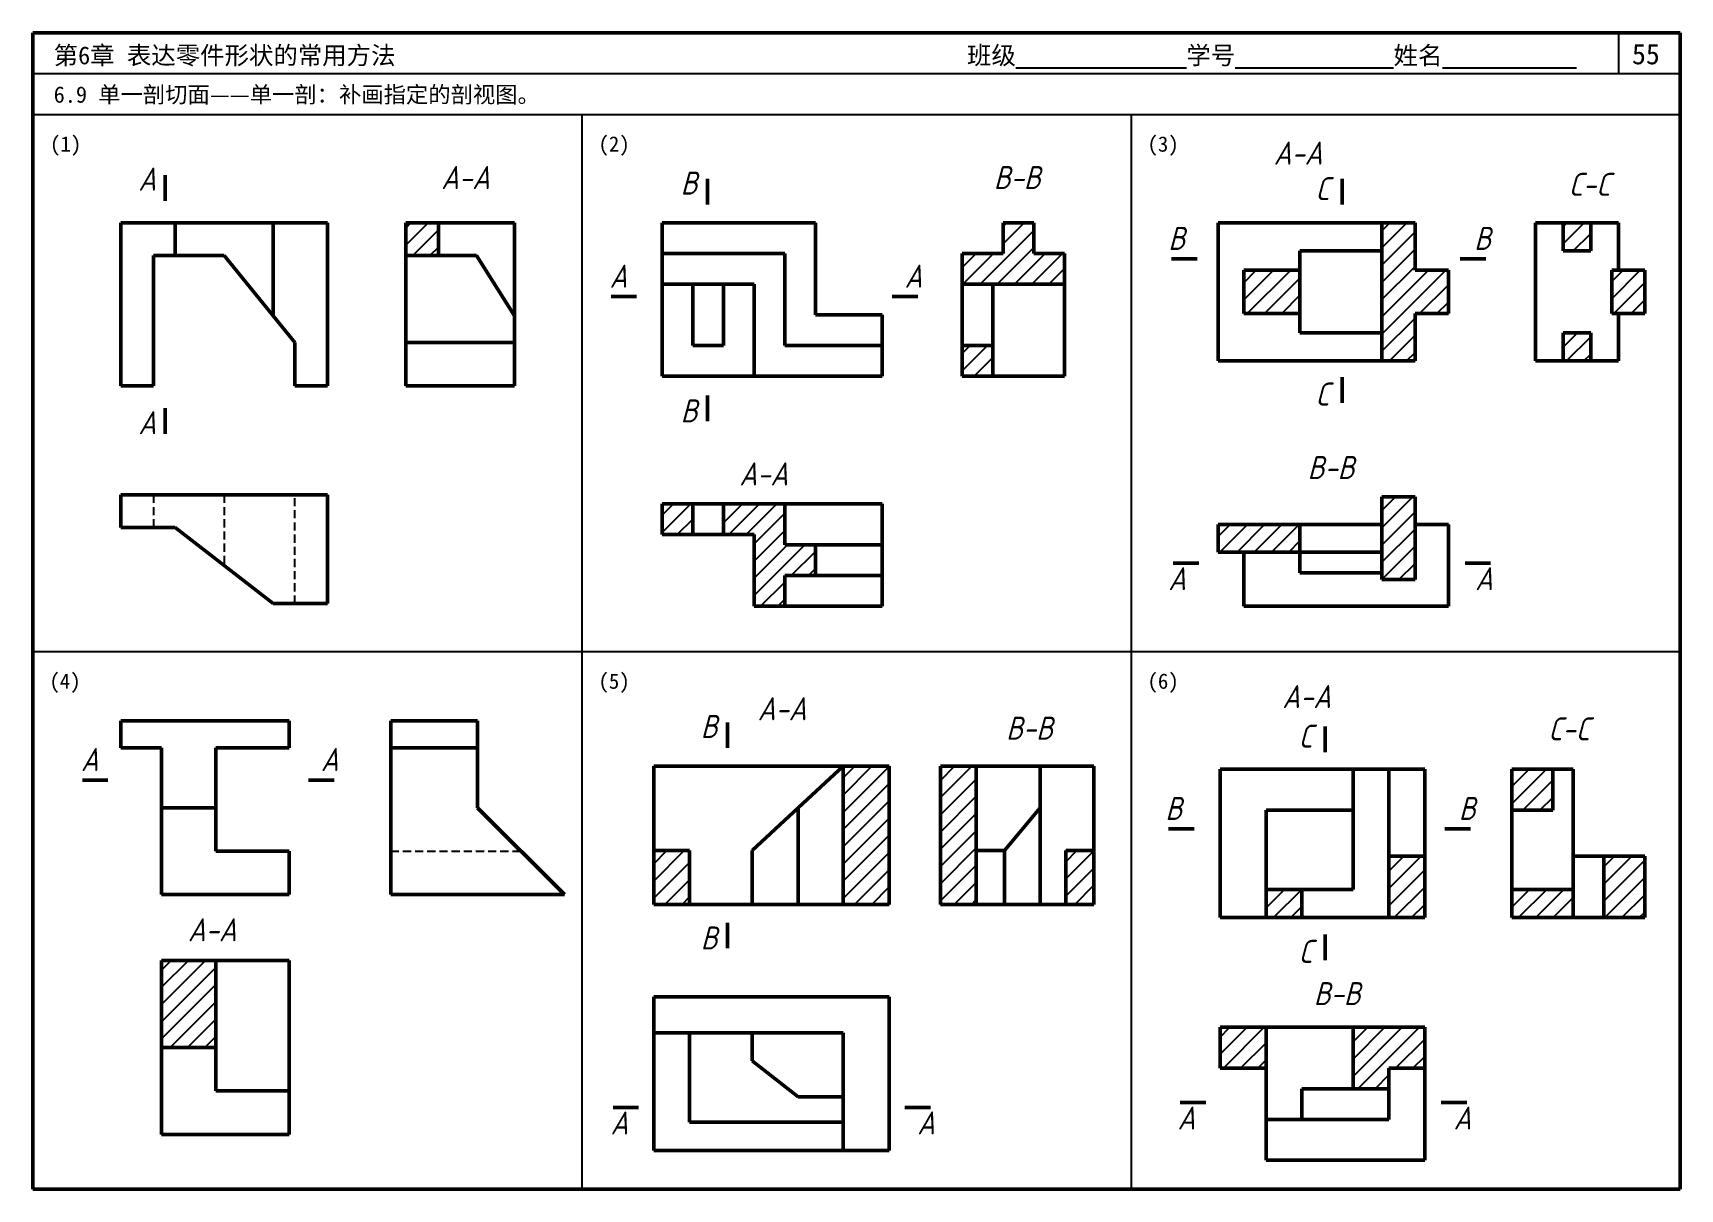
# Model space of a CAD drawing. Header units: millimetres. Extents: x 0 to 322, y 0 to 226.
import ezdxf

# ---------------------------------------------------------------- set-up
doc = ezdxf.new("R2010")
doc.units = ezdxf.units.MM
doc.header["$LTSCALE"] = 0.25
doc.linetypes.add('HIDDEN', pattern=[9.525, 6.35, -3.175])
for name, color, linetype in [('答案', 1, 'Continuous'), ('细实线层', 7, 'Continuous'), ('虚线层', 7, 'HIDDEN')]:
    doc.layers.add(name, color=color, linetype=linetype)
doc.layers.add('粗实线层', color=7, linetype='Continuous', lineweight=50)
doc.styles.get("Standard").update_dxf_attribs({"font": 'gbeitc.shx', "height": 4.5, "bigfont": 'gbcbig.shx'})
doc.styles.add('宋体', font='SimSun.ttf', dxfattribs={"height": 3.5})

msp = doc.modelspace()

# ---------------------------------------------------------------- hatches: boundary and pattern name
at = {"layer": '答案'}
h = msp.add_hatch(dxfattribs=at)
h.set_pattern_fill('ANSI31', color=256, scale=0.75, style=0)
h.set_pattern_definition([(45, (-3.9368, -10.1874), (-1.683798, 1.683798), [])])
h.paths.add_polyline_path([(79.26, 188.88), (72.88, 188.88), (72.88, 182.5), (79.26, 182.5)])
h = msp.add_hatch(dxfattribs=at)
h.set_pattern_fill('ANSI31', color=256, scale=0.75, style=0)
h.set_pattern_definition([(45, (0.4243, -14.5807), (-1.683798, 1.683798), [])])
h.paths.add_polyline_path([(201.68, 182.88), (195.68, 182.88), (195.68, 188.88), (189.68, 188.88), (189.68, 182.88), (181.68, 182.88), (181.68, 176.88), (201.68, 176.88)])
h.paths.add_polyline_path([(187.68, 164.88), (181.68, 164.88), (181.68, 158.88), (187.68, 158.88)])
h = msp.add_hatch(dxfattribs=at)
h.set_pattern_fill('ANSI31', color=256, scale=0.75, style=0)
h.set_pattern_definition([(45, (7.855, -15.5987), (-1.683798, 1.683798), [])])
h.paths.add_polyline_path([(304.54, 188.88), (299.14, 188.88), (299.14, 183.38), (304.54, 183.38)])
h.paths.add_polyline_path([(304.54, 167.38), (299.14, 167.38), (299.14, 161.88), (304.54, 161.88)])
h.paths.add_polyline_path([(315.14, 179.63), (308.64, 179.63), (308.64, 171.13), (315.14, 171.13)])
h = msp.add_hatch(dxfattribs=at)
h.set_pattern_fill('ANSI31', color=256, scale=0.75, style=0)
h.set_pattern_definition([(45, (0.7878, -22.643), (-1.683798, 1.683798), [])])
h.paths.add_polyline_path([(184.41, 82.65), (177.41, 82.65), (177.41, 55.65), (184.41, 55.65)])
h.paths.add_polyline_path([(207.41, 66.15), (201.91, 66.15), (201.91, 55.65), (207.41, 55.65)])
h = msp.add_hatch(dxfattribs=at)
h.set_pattern_fill('ANSI31', color=256, scale=0.75, style=0)
h.set_pattern_definition([(45, (5.149, -23.4394), (-1.683798, 1.683798), [])])
h.paths.add_polyline_path([(315.11, 65.06), (307.11, 65.06), (307.11, 53.06), (315.11, 53.06)])
h.paths.add_polyline_path([(301.11, 58.56), (289.11, 58.56), (289.11, 53.06), (301.11, 53.06)])
h.paths.add_polyline_path([(297.11, 82.06), (289.11, 82.06), (289.11, 74.06), (297.11, 74.06)])
h = msp.add_hatch(dxfattribs=at)
h.set_pattern_fill('ANSI31', color=256, scale=0.75, style=0)
h.set_pattern_definition([(45, (0.5797, -15.4405), (-1.6838, 1.6838), [])])
h.paths.add_polyline_path([(35.77, 44.67), (25.15, 44.67), (25.15, 27.67), (35.77, 27.67)])
at = {"layer": '细实线层'}
h = msp.add_hatch(dxfattribs=at)
h.set_pattern_fill('ANSI31', color=256, scale=0.75, style=0)
h.set_pattern_definition([(45, (-5.3333, 2.5), (-1.683798, 1.683798), [])])
h.paths.add_polyline_path([(247.7, 179.63), (236.7, 179.63), (236.7, 171.13), (247.7, 171.13)])
h.paths.add_polyline_path([(276.7, 179.63), (270.2, 179.63), (270.2, 188.88), (263.7, 188.88), (263.7, 161.88), (270.2, 161.88), (270.2, 171.13), (276.7, 171.13)])
h = msp.add_hatch(dxfattribs=at)
h.set_pattern_fill('ANSI31', color=256, scale=0.75, style=0)
h.set_pattern_definition([(45, (-5.3333, -5.0647), (-1.683798, 1.683798), [])])
h.paths.add_polyline_path([(247.7, 129.93), (231.7, 129.93), (231.7, 124.53), (247.7, 124.53)])
h.paths.add_polyline_path([(270.2, 135.33), (263.7, 135.33), (263.7, 119.13), (270.2, 119.13)])
h = msp.add_hatch(dxfattribs=at)
h.set_pattern_fill('ANSI31', color=256, scale=0.75, style=0)
h.set_pattern_definition([(45, (2.2972, -19.2946), (-1.683798, 1.683798), [])])
h.paths.add_polyline_path([(128.99, 133.93), (122.99, 133.93), (122.99, 127.93), (128.99, 127.93)])
h.paths.add_polyline_path([(146.99, 133.93), (134.99, 133.93), (134.99, 127.93), (140.99, 127.93), (140.99, 113.93), (146.99, 113.93), (146.99, 119.93), (152.99, 119.93), (152.99, 125.93), (146.99, 125.93)])
h = msp.add_hatch(dxfattribs=at)
h.set_pattern_fill('ANSI31', color=256, scale=0.75, style=0)
h.set_pattern_definition([(45, (-2.6667, -9.9556), (-1.683798, 1.683798), [])])
h.paths.add_polyline_path([(128.37, 66.15), (121.37, 66.15), (121.37, 55.65), (128.37, 55.65)])
h.paths.add_polyline_path([(167.37, 82.65), (158.37, 82.65), (158.37, 55.65), (167.37, 55.65)])
h = msp.add_hatch(dxfattribs=at)
h.set_pattern_fill('ANSI31', color=256, scale=0.75, style=0)
h.set_pattern_definition([(45, (0.2466, -10.752), (-1.683798, 1.683798), [])])
h.paths.add_polyline_path([(248.08, 58.56), (241.08, 58.56), (241.08, 53.06), (248.08, 53.06)])
h.paths.add_polyline_path([(272.08, 65.06), (265.08, 65.06), (265.08, 53.06), (272.08, 53.06)])
h = msp.add_hatch(dxfattribs=at)
h.set_pattern_fill('ANSI31', color=256, scale=0.75, style=0)
h.set_pattern_definition([(45, (0.2466, -13.5396), (-1.683798, 1.683798), [])])
h.paths.add_polyline_path([(241.08, 31.62), (232.08, 31.62), (232.08, 23.62), (241.08, 23.62)])
h.paths.add_polyline_path([(272.08, 31.62), (258.08, 31.62), (258.08, 19.62), (265.08, 19.62), (265.08, 23.62), (272.08, 23.62)])

# ---------------------------------------------------------------- linework, layer by layer
at = {"lineweight": 50}
for p, q in [((322, 226), (0, 226)), ((0, 226), (0, 0)), ((322, 0), (322, 226)), ((0, 0), (322, 0))]:
    msp.add_line(p, q, dxfattribs=at)
for p, q in [((310, 218), (310, 226)), ((322, 218), (0, 218)), ((322, 210), (0, 210)), ((107.33, 210), (107.33, 0)), ((214.67, 210), (214.67, 0)), ((322, 105), (0, 105))]:
    msp.add_line(p, q)
for p in [(107.33, 210), (214.67, 210)]:
    msp.add_point(p)
at = {"layer": '答案', "lineweight": 50}
for p, q in [((72.88, 157), (72.88, 188.88)), ((72.88, 188.88), (94.13, 188.88)), ((79.26, 182.5), (79.26, 188.88)), ((94.13, 157), (94.13, 188.88)), ((189.68, 188.88), (189.68, 182.88)), ((195.68, 188.88), (189.68, 188.88)), ((195.68, 182.88), (195.68, 188.88)), ((299.14, 188.88), (293.74, 188.88)), ((293.74, 161.88), (293.74, 188.88)), ((304.54, 188.88), (299.14, 188.88)), ((299.14, 188.88), (299.14, 183.38)), ((304.54, 183.38), (304.54, 188.88)), ((309.94, 188.88), (304.54, 188.88)), ((309.94, 179.63), (309.94, 188.88)), ((86.69, 182.5), (72.88, 182.5)), ((94.13, 170.73), (86.69, 182.5)), ((181.68, 182.88), (181.68, 176.88)), ((189.68, 182.88), (181.68, 182.88)), ((201.68, 182.88), (195.68, 182.88)), ((201.68, 176.88), (201.68, 182.88)), ((299.14, 183.38), (304.54, 183.38)), ((308.64, 179.63), (308.64, 171.13)), ((315.14, 179.63), (308.64, 179.63)), ((315.14, 171.13), (315.14, 179.63)), ((181.68, 164.88), (181.68, 176.88)), ((181.68, 176.88), (201.68, 176.88)), ((187.68, 176.88), (187.68, 164.88)), ((201.68, 158.88), (201.68, 176.88)), ((308.64, 171.13), (315.14, 171.13)), ((309.94, 161.88), (309.94, 171.13)), ((72.88, 165.5), (94.13, 165.5)), ((181.68, 164.88), (181.68, 158.88)), ((187.68, 164.88), (181.68, 164.88)), ((187.68, 158.88), (187.68, 164.88)), ((304.54, 167.38), (299.14, 167.38)), ((299.14, 167.38), (299.14, 161.88)), ((304.54, 161.88), (304.54, 167.38)), ((299.14, 161.88), (293.74, 161.88)), ((299.14, 161.88), (304.54, 161.88)), ((309.94, 161.88), (304.54, 161.88)), ((181.68, 158.88), (187.68, 158.88)), ((187.68, 158.88), (201.68, 158.88)), ((72.88, 157), (94.13, 157)), ((184.41, 82.65), (177.41, 82.65)), ((177.41, 82.65), (177.41, 55.65)), ((184.41, 55.65), (184.41, 82.65)), ((184.41, 82.65), (196.91, 82.65)), ((207.41, 82.65), (196.91, 82.65)), ((196.91, 82.65), (196.91, 74.51)), ((207.41, 66.15), (207.41, 82.65)), ((297.11, 82.06), (289.11, 82.06)), ((289.11, 82.06), (289.11, 74.06)), ((297.11, 74.06), (297.11, 82.06)), ((301.11, 82.06), (297.11, 82.06)), ((301.11, 58.56), (301.11, 82.06)), ((196.91, 74.51), (189.91, 66.15)), ((196.91, 55.65), (196.91, 74.51)), ((289.11, 74.06), (297.11, 74.06)), ((289.11, 58.56), (289.11, 74.06)), ((189.91, 66.15), (184.41, 66.15)), ((189.91, 55.65), (189.91, 66.15)), ((201.91, 66.15), (201.91, 55.65)), ((207.41, 66.15), (201.91, 66.15)), ((207.41, 55.65), (207.41, 66.15)), ((307.11, 65.06), (301.11, 65.06)), ((315.11, 65.06), (307.11, 65.06)), ((307.11, 65.06), (307.11, 53.06)), ((315.11, 53.06), (315.11, 65.06)), ((301.11, 58.56), (289.11, 58.56)), ((289.11, 58.56), (289.11, 53.06)), ((301.11, 53.06), (301.11, 58.56)), ((177.41, 55.65), (184.41, 55.65)), ((184.41, 55.65), (189.91, 55.65)), ((189.91, 55.65), (196.91, 55.65)), ((201.91, 55.65), (196.91, 55.65)), ((201.91, 55.65), (207.41, 55.65)), ((289.11, 53.06), (301.11, 53.06)), ((307.11, 53.06), (301.11, 53.06)), ((307.11, 53.06), (315.11, 53.06)), ((25.15, 44.67), (50.12, 44.67)), ((25.15, 44.67), (25.15, 10.67)), ((35.77, 44.67), (35.77, 19.17)), ((50.12, 44.67), (50.12, 10.67)), ((25.15, 27.67), (35.77, 27.67)), ((35.77, 19.17), (50.12, 19.17)), ((25.15, 10.67), (50.12, 10.67))]:
    msp.add_line(p, q, dxfattribs=at)
at = {"layer": '粗实线层'}
for p, q in [((25.84, 198.19), (25.84, 193.19)), ((131.85, 197.45), (131.85, 192.45)), ((255.92, 197.45), (255.92, 192.45)), ((57.56, 188.88), (17.18, 188.88)), ((17.18, 188.88), (17.18, 157)), ((27.81, 182.5), (27.81, 188.88)), ((46.93, 170.73), (46.93, 188.88)), ((57.56, 157), (57.56, 188.88)), ((122.99, 188.88), (122.99, 182.88)), ((152.99, 188.88), (122.99, 188.88)), ((152.99, 170.88), (152.99, 188.88)), ((263.7, 188.88), (231.7, 188.88)), ((231.7, 161.88), (231.7, 188.88)), ((263.7, 188.88), (263.7, 161.88)), ((270.2, 188.88), (263.7, 188.88)), ((270.2, 179.63), (270.2, 188.88)), ((37.37, 182.5), (23.56, 182.5)), ((23.56, 182.5), (23.56, 157)), ((51.18, 165.5), (37.37, 182.5)), ((146.99, 182.88), (122.99, 182.88)), ((122.99, 182.88), (122.99, 176.88)), ((146.99, 164.88), (146.99, 182.88)), ((222.58, 181.83), (227.58, 181.83)), ((247.7, 179.63), (247.7, 183.38)), ((247.7, 183.38), (263.7, 183.38)), ((284.02, 181.83), (279.02, 181.83)), ((247.7, 179.63), (236.7, 179.63)), ((236.7, 179.63), (236.7, 171.13)), ((247.7, 171.13), (247.7, 179.63)), ((276.7, 179.63), (270.2, 179.63)), ((276.7, 171.13), (276.7, 179.63)), ((113.02, 174.45), (118.02, 174.45)), ((140.99, 176.88), (122.99, 176.88)), ((122.99, 176.88), (122.99, 158.88)), ((128.99, 164.88), (128.99, 176.88)), ((134.99, 176.88), (134.99, 164.88)), ((140.99, 158.88), (140.99, 176.88)), ((167.98, 174.45), (172.98, 174.45)), ((152.99, 170.88), (165.99, 170.88)), ((165.99, 164.88), (165.99, 170.88)), ((236.7, 171.13), (247.7, 171.13)), ((247.7, 167.38), (247.7, 171.13)), ((270.2, 161.88), (270.2, 171.13)), ((270.2, 171.13), (276.7, 171.13)), ((51.18, 157), (51.18, 165.5)), ((134.99, 164.88), (128.99, 164.88)), ((146.99, 164.88), (165.99, 164.88)), ((165.99, 158.88), (165.99, 164.88)), ((263.7, 167.38), (247.7, 167.38)), ((263.7, 161.88), (231.7, 161.88)), ((263.7, 161.88), (270.2, 161.88)), ((122.99, 158.88), (140.99, 158.88)), ((140.99, 158.88), (165.99, 158.88)), ((255.92, 158.69), (255.92, 153.69)), ((17.18, 157), (23.56, 157)), ((51.18, 157), (57.56, 157)), ((131.85, 155.11), (131.85, 150.11)), ((25.84, 152.65), (25.84, 147.65)), ((57.56, 135.7), (17.18, 135.7)), ((17.18, 135.7), (17.18, 129.33)), ((57.56, 114.45), (57.56, 135.7)), ((270.2, 135.33), (263.7, 135.33)), ((263.7, 135.33), (263.7, 119.13)), ((270.2, 119.13), (270.2, 135.33)), ((122.99, 133.93), (122.99, 127.93)), ((128.99, 133.93), (122.99, 133.93)), ((128.99, 133.93), (134.99, 133.93)), ((128.99, 127.93), (128.99, 133.93)), ((134.99, 133.93), (134.99, 127.93)), ((146.99, 133.93), (134.99, 133.93)), ((146.99, 133.93), (165.99, 133.93)), ((146.99, 125.93), (146.99, 133.93)), ((165.99, 125.93), (165.99, 133.93)), ((27.81, 129.33), (17.18, 129.33)), ((27.81, 129.33), (46.93, 114.45)), ((247.7, 129.93), (231.7, 129.93)), ((231.7, 129.93), (231.7, 124.53)), ((247.7, 124.53), (247.7, 129.93)), ((247.7, 129.93), (263.7, 129.93)), ((270.2, 129.93), (276.7, 129.93)), ((276.7, 129.93), (276.7, 113.93)), ((122.99, 127.93), (128.99, 127.93)), ((134.99, 127.93), (128.99, 127.93)), ((134.99, 127.93), (140.99, 127.93)), ((140.99, 127.93), (140.99, 113.93)), ((152.99, 125.93), (146.99, 125.93)), ((152.99, 125.93), (165.99, 125.93)), ((152.99, 119.93), (152.99, 125.93)), ((165.99, 119.93), (165.99, 125.93)), ((231.7, 124.53), (247.7, 124.53)), ((236.7, 113.93), (236.7, 124.53)), ((247.7, 120.43), (247.7, 124.53)), ((263.7, 124.53), (247.7, 124.53)), ((146.99, 119.93), (152.99, 119.93)), ((146.99, 113.93), (146.99, 119.93)), ((152.99, 119.93), (165.99, 119.93)), ((165.99, 113.93), (165.99, 119.93)), ((222.92, 122.34), (227.92, 122.34)), ((263.7, 120.43), (247.7, 120.43)), ((284.97, 122.34), (279.97, 122.34)), ((263.7, 119.13), (270.2, 119.13)), ((57.56, 114.45), (46.93, 114.45)), ((140.99, 113.93), (146.99, 113.93)), ((146.99, 113.93), (165.99, 113.93)), ((276.7, 113.93), (236.7, 113.93)), ((17.18, 91.55), (50.12, 91.55)), ((17.18, 91.55), (17.18, 86.24)), ((50.12, 91.55), (50.12, 86.24)), ((69.94, 91.55), (86.94, 91.55)), ((69.94, 91.55), (69.94, 57.55)), ((86.94, 91.55), (86.94, 74.55)), ((135.77, 91.22), (135.77, 86.22)), ((252.62, 90.42), (252.62, 85.42)), ((17.18, 86.24), (25.15, 86.24)), ((25.15, 86.24), (25.15, 57.55)), ((35.77, 86.24), (50.12, 86.24)), ((35.77, 86.24), (35.77, 66.05)), ((69.94, 86.24), (86.94, 86.24)), ((158.37, 82.65), (121.37, 82.65)), ((121.37, 66.15), (121.37, 82.65)), ((158.37, 82.65), (149.62, 74.51)), ((167.37, 82.65), (158.37, 82.65)), ((158.37, 82.65), (158.37, 55.65)), ((167.37, 55.65), (167.37, 82.65)), ((258.08, 82.06), (232.08, 82.06)), ((232.08, 53.06), (232.08, 82.06)), ((258.08, 58.56), (258.08, 82.06)), ((265.08, 82.06), (258.08, 82.06)), ((265.08, 65.06), (265.08, 82.06)), ((272.08, 82.06), (265.08, 82.06)), ((272.08, 65.06), (272.08, 82.06)), ((9.67, 79.96), (14.67, 79.96)), ((53.87, 79.96), (58.87, 79.96)), ((25.15, 74.55), (35.77, 74.55)), ((86.94, 74.55), (103.94, 57.55)), ((149.62, 74.51), (140.62, 66.15)), ((149.62, 55.65), (149.62, 74.51)), ((241.08, 58.56), (241.08, 74.06)), ((241.08, 74.06), (258.08, 74.06)), ((222, 70.39), (227, 70.39)), ((281.02, 70.39), (276.02, 70.39)), ((35.77, 66.05), (50.12, 66.05)), ((50.12, 66.05), (50.12, 57.55)), ((128.37, 66.15), (121.37, 66.15)), ((121.37, 66.15), (121.37, 55.65)), ((128.37, 55.65), (128.37, 66.15)), ((140.62, 55.65), (140.62, 66.15)), ((272.08, 65.06), (265.08, 65.06)), ((265.08, 65.06), (265.08, 53.06)), ((272.08, 53.06), (272.08, 65.06)), ((248.08, 58.56), (241.08, 58.56)), ((241.08, 58.56), (241.08, 53.06)), ((248.08, 53.06), (248.08, 58.56)), ((258.08, 58.56), (248.08, 58.56)), ((25.15, 57.55), (50.12, 57.55)), ((69.94, 57.55), (103.94, 57.55)), ((121.37, 55.65), (128.37, 55.65)), ((140.62, 55.65), (128.37, 55.65)), ((140.62, 55.65), (149.62, 55.65)), ((149.62, 55.65), (158.37, 55.65)), ((158.37, 55.65), (167.37, 55.65)), ((135.77, 52.07), (135.77, 47.07)), ((232.08, 53.06), (241.08, 53.06)), ((241.08, 53.06), (248.08, 53.06)), ((265.08, 53.06), (248.08, 53.06)), ((265.08, 53.06), (272.08, 53.06)), ((252.62, 44.74), (252.62, 49.74)), ((121.37, 37.56), (167.37, 37.56)), ((121.37, 30.56), (121.37, 37.56)), ((167.37, 37.56), (167.37, 7.56)), ((158.37, 30.56), (121.37, 30.56)), ((121.37, 7.56), (121.37, 30.56)), ((128.37, 30.56), (128.37, 13.06)), ((140.62, 25.06), (140.62, 30.56)), ((158.37, 30.56), (158.37, 18.06)), ((241.08, 31.62), (232.08, 31.62)), ((232.08, 31.62), (232.08, 23.62)), ((241.08, 23.62), (241.08, 31.62)), ((241.08, 31.62), (258.08, 31.62)), ((272.08, 31.62), (258.08, 31.62)), ((258.08, 31.62), (258.08, 19.62)), ((272.08, 23.62), (272.08, 31.62)), ((149.62, 18.06), (140.62, 25.06)), ((232.08, 23.62), (241.08, 23.62)), ((241.08, 13.62), (241.08, 23.62)), ((265.08, 19.62), (265.08, 23.62)), ((265.08, 23.62), (272.08, 23.62)), ((272.08, 23.62), (272.08, 5.62)), ((258.08, 19.62), (248.08, 19.62)), ((248.08, 19.62), (248.08, 13.62)), ((258.08, 19.62), (265.08, 19.62)), ((265.08, 13.62), (265.08, 19.62)), ((158.37, 18.06), (149.62, 18.06)), ((158.37, 7.56), (158.37, 18.06)), ((224.26, 16.9), (229.26, 16.9)), ((280.31, 16.9), (275.31, 16.9)), ((113.4, 15.93), (118.4, 15.93)), ((128.37, 13.06), (158.37, 13.06)), ((175.45, 15.93), (170.45, 15.93)), ((241.08, 13.62), (265.08, 13.62)), ((241.08, 5.62), (241.08, 13.62)), ((158.37, 7.56), (121.37, 7.56)), ((167.37, 7.56), (158.37, 7.56)), ((272.08, 5.62), (241.08, 5.62))]:
    msp.add_line(p, q, dxfattribs=at)
at = {"layer": '粗实线层', "extrusion": (-2.22045e-16, -1, 0)}
msp.add_line((263.7, 129.93), (263.7, 129.93, 5.5), dxfattribs=at)
at = {"layer": '虚线层'}
for p, q in [((23.56, 135.7), (23.56, 129.33)), ((37.37, 135.7), (37.37, 121.89)), ((51.18, 114.45), (51.18, 135.7)), ((69.94, 66.05), (95.44, 66.05))]:
    msp.add_line(p, q, dxfattribs=at)

# ---------------------------------------------------------------- texts
at = {"style": '宋体'}
for s, height, p in [('第6章 表达零件形状的常用方法', 3.5, (4.05, 219.87)), ('班级%%U              %%U学号%%U             %%U姓名%%U           ', 3.5, (182.61, 219.87)), ('55', 4, (312.6, 219.87)), ('6.9 单一剖切面——单一剖：补画指定的剖视图。', 3.2, (4.05, 212.36)), ('(1)', 3, (3.33, 202.79)), ('(2)', 3, (110.55, 202.79)), ('(3)', 3, (217.88, 202.79)), ('(4)', 3, (3.21, 97.79)), ('(5)', 3, (110.55, 97.79)), ('(6)', 3, (217.88, 97.79))]:
    msp.add_text(s, height=height, dxfattribs=at).set_placement(p)
at = {"layer": '细实线层'}
for s, p in [('A-A', (242.57, 200.26)), ('A', (20.62, 195.18)), ('A-A', (79.81, 195.48)), ('B-B', (187.84, 195.48)), ('B', (126.63, 194.4)), ('C', (250.69, 193.32)), ('C-C', (300.21, 194.15)), ('B', (221.96, 183.59)), ('B', (281.75, 183.59)), ('A', (112.73, 176.2)), ('A', (170.4, 176.2)), ('C', (250.69, 153.16)), ('A', (20.62, 147.56)), ('B', (126.63, 149.87)), ('A-A', (138.11, 137.55)), ('B-B', (249.19, 138.8)), ('A', (221.96, 117.07)), ('A', (281.94, 117.07)), ('A-A', (244.25, 94.03)), ('A-A', (141.69, 91.64)), ('B', (130.55, 88.18)), ('B-B', (190.24, 87.85)), ('C', (247.4, 86.29)), ('C-C', (296.22, 87.72)), ('A', (9.38, 81.71)), ('A', (56.29, 81.71)), ('B', (221.38, 72.16)), ('B', (278.75, 72.16)), ('A-A', (30.29, 48.43)), ('B', (130.55, 46.83)), ('C', (247.4, 44.21)), ('B-B', (250.39, 35.95)), ('A', (223.77, 11.64)), ('A', (277.72, 11.64)), ('A', (112.91, 10.67)), ('A', (172.87, 10.67))]:
    msp.add_text(s, height=4.5, dxfattribs=at).set_placement(p)

doc.saveas('drawing.dxf')
